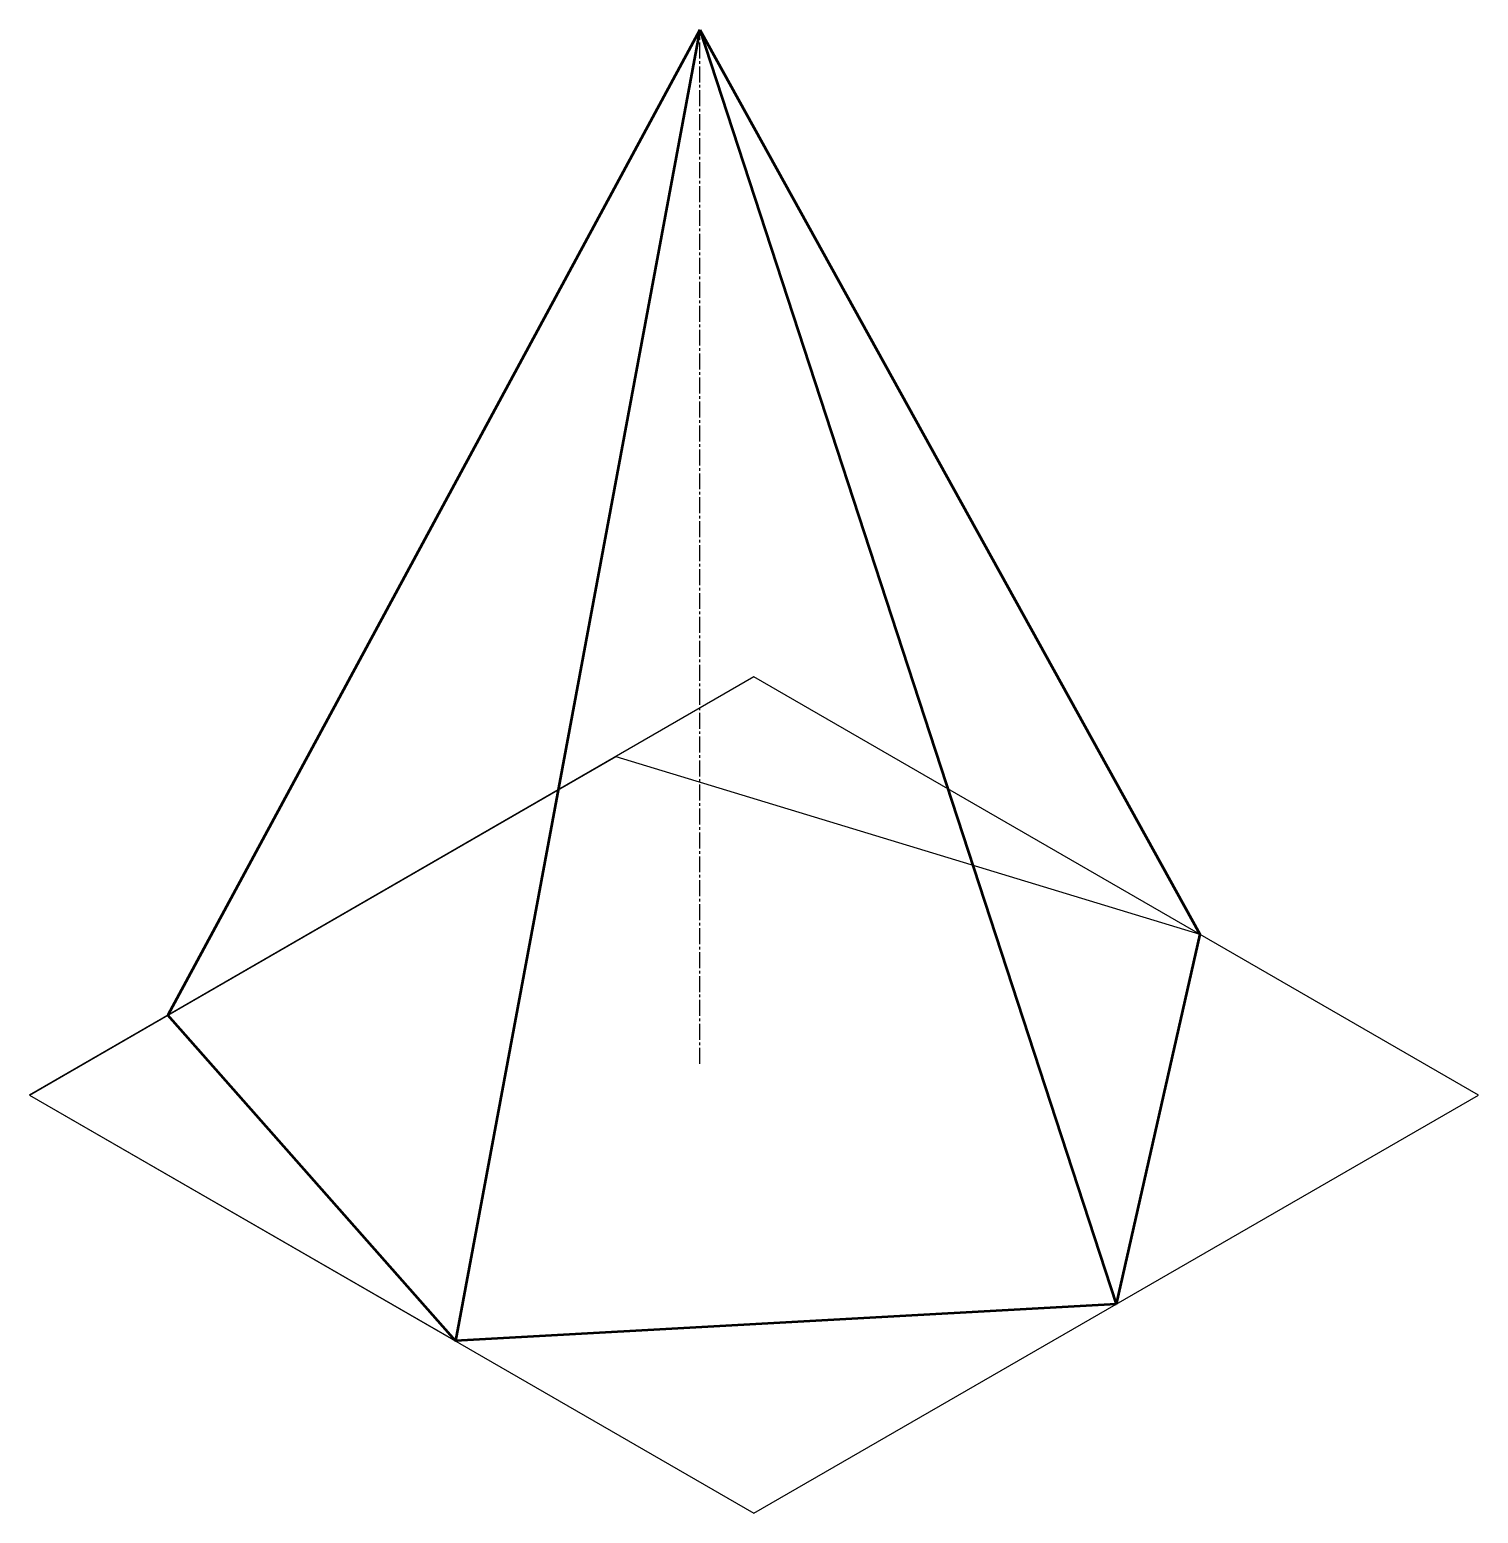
# Paper-space layout 'Layout6' of a CAD drawing. Header units: millimetres. Extents: x 21 to 217, y 44 to 169.
# Drawn here: x 148.8 to 216.9, y 98.9 to 168.6 of the extents above; entities that cross this region are included whole.
import ezdxf

# ---------------------------------------------------------------- set-up
doc = ezdxf.new("R2010")
doc.units = ezdxf.units.MM
doc.linetypes.add('CENTER2', pattern=[1.125, 0.75, -0.125, 0.125, -0.125])

psp = doc.layouts.new('Layout6')

# ---------------------------------------------------------------- linework, layer by layer
at = {"lineweight": 50}
for p, q in [((180.3328, 168.59021), (155.32502, 122.27846)), ((180.3328, 168.59021), (168.83553, 106.96946)), ((180.3328, 168.59021), (203.82562, 126.08532)), ((180.3328, 168.59021), (199.89709, 108.69476)), ((203.82562, 126.08532), (199.89709, 108.69476)), ((168.83553, 106.96946), (155.32502, 122.27846)), ((199.89709, 108.69476), (168.83553, 106.96946))]:
    psp.add_line(p, q, dxfattribs=at)
at = {"linetype": 'CENTER2'}
psp.add_line((180.3328, 119.99021), (180.3328, 168.59021), dxfattribs=at)
for p, q in [((182.87216, 138.18281), (148.82229, 118.52411)), ((182.87216, 138.18281), (176.36944, 134.42846)), ((216.92203, 118.52411), (182.87216, 138.18281)), ((155.32502, 122.27846), (176.36944, 134.42846)), ((176.36944, 134.42846), (203.82562, 126.08532)), ((148.82229, 118.52411), (155.32502, 122.27846)), ((148.82229, 118.52411), (182.87216, 98.86541)), ((148.82229, 118.52411), (168.83553, 106.96946)), ((182.87216, 98.86541), (216.92203, 118.52411)), ((182.87216, 98.86541), (199.89709, 108.69476))]:
    psp.add_line(p, q)

doc.saveas('drawing.dxf')
